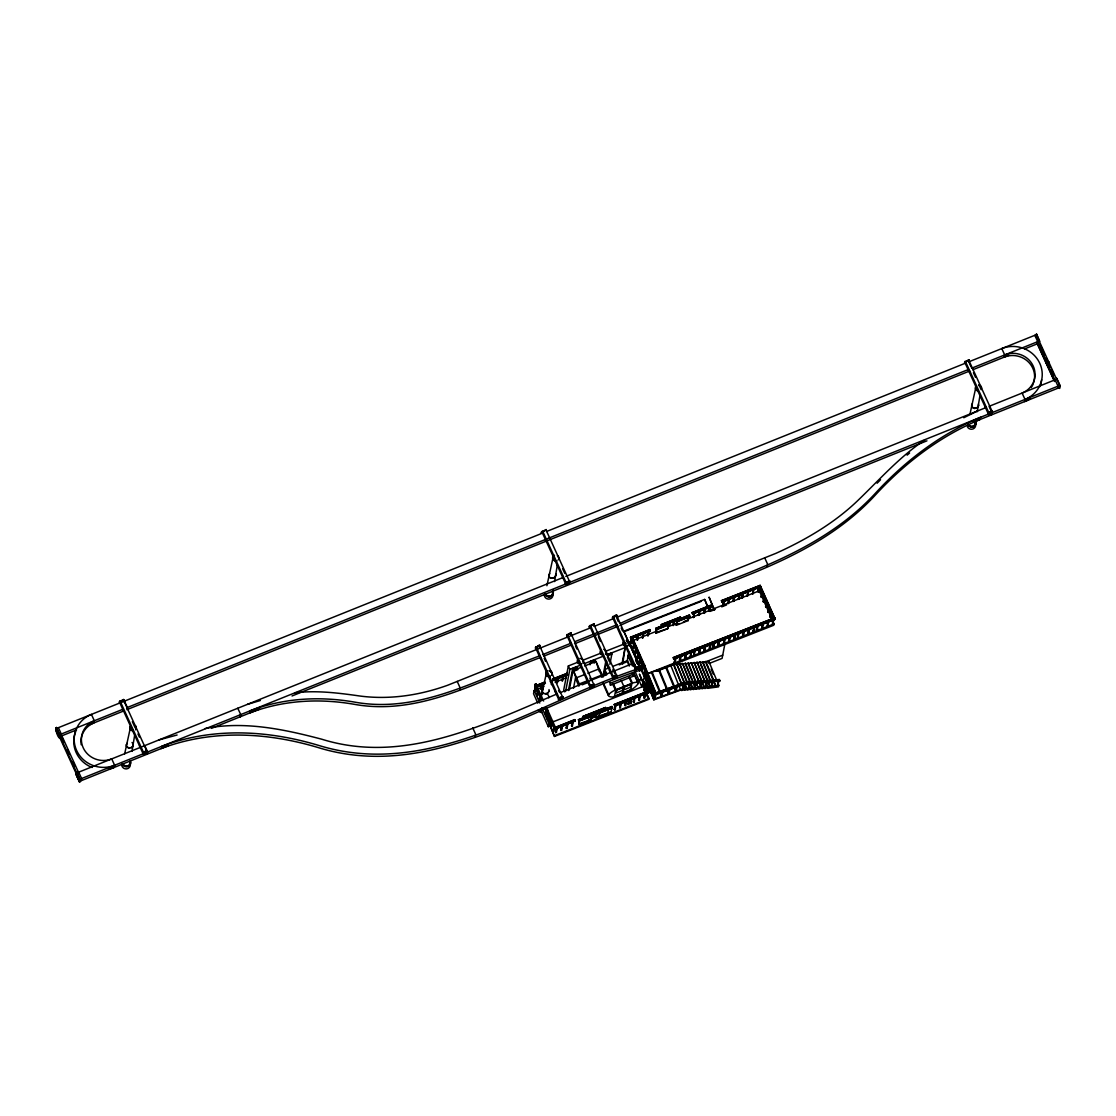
<?xml version="1.0" encoding="UTF-8"?>
<svg xmlns="http://www.w3.org/2000/svg" width="1116" height="1116" viewBox="0 0 1116 1116"><rect width="100%" height="100%" fill="white"/><g stroke="black" fill="none" stroke-linecap="round" stroke-linejoin="round"><path stroke-width="1.5" d="M644.267 674.901L654.325 699.076L655.552 693.636L654.046 698.435L655.19 694.431M131.967 751.389L134.743 734.719M552.629 593.224L553.187 589.89M554.568 581.562L557.344 564.891M977.281 411.692L980.043 395.022M55.8 730.171L56.442 727.506L59.929 735.137C60.32 743.2 54.307 729.794 56.442 727.506M59.288 737.802L59.79 735.179L56.302 727.562M79.571 782.302L76.097 774.671L76.739 772.007L80.213 779.638L79.71 782.246L76.237 774.616L76.739 772.007M168.097 745.781L79.459 781.395L79.892 779.219L1059.726 385.466L1056.824 379.105L989.083 406.336L992.138 413.157L988.134 414.315L988.483 412.501L992.319 410.967L992.138 413.157M81.189 780.698L81.608 778.522L78.706 772.16M108.461 769.091A28.904 27.495 10.9 0 0 114.209 767.431L114.627 765.255A28.904 27.495 10.9 0 1 76.613 750.44A28.904 27.495 10.9 0 1 91.414 714.393L94.316 720.755L93.897 722.931A21.678 20.632 10.9 0 0 81.217 744.763M119.789 700.96C116.887 705.772 125.522 695.882 123.276 701.225M123.206 701.629L123.625 699.425M122.802 709.316L123.36 709.818M124.434 701.127L127.336 707.488L126.917 709.664L969.637 371.028M140.211 747.455L139.486 745.865M140.602 747.078L140.114 745.99M143.169 752.198L147.186 751.04L146.838 752.84L143.001 754.388L143.169 752.198L147.005 750.649M143.001 754.388L143.42 752.17L120.207 701.322L119.9 702.954L143.113 753.802M147.228 754.165L147.647 751.989L144.745 745.628M240.247 716.779L240.679 714.603M240.317 716.751L240.735 714.575L237.778 708.241M459.68 689.953L460.099 687.777L457.211 681.416M475.207 736.379L475.625 734.188L472.724 727.841M542.39 531.132C536.364 536.838 553.438 525.078 542.571 531.523M545.403 539.488L545.431 540.2M535.903 646.694C533.113 652.121 541.023 640.626 539.572 647.378M562.129 698.407L562.436 696.775L539.628 645.759L536.322 647.057L536.001 648.703L558.809 699.718M539.321 647.392L539.739 645.188M538.861 655.078L539.572 656.668M534.69 684.568L536.015 684.052L534.69 684.568L541.539 700.22M543.827 686.633L534.173 690.427L533.546 693.678L537.759 703.122M534.759 690.72L535.359 685.503L534.759 690.72L536.015 690.344L536.894 685.768L535.638 686.145M535.945 687.554L535.638 691.25L536.894 685.768M535.415 690.469L536.015 687.414M535.638 691.25L536.238 686.033M536.754 695.184L538.303 690.344L537.703 695.561L536.754 695.184L538.303 690.344M537.033 695.826L537.633 690.609M540.66 688.53L542.195 683.69L541.609 688.907L540.66 688.53L542.195 683.69M540.939 689.158L541.539 683.941M562.673 577.46L562.701 578.172L562.715 576.163M539.698 700.025L539.028 700.29L539.921 695.714L539.321 700.932L540.576 695.449L539.977 700.667M565.421 584.184L565.77 582.371L569.606 580.836L569.439 583.026L565.421 584.184L569.258 582.636L569.606 580.836M565.603 584.561L566.021 582.357L542.808 531.495L542.502 533.127L565.714 583.989M569.007 582.664L569.327 581.018L546.115 530.17M545.054 713.682L546.603 708.841L546.003 714.059L545.054 713.682L546.603 708.841M545.333 714.324L545.933 709.106M552.211 684.722L551.262 684.359L551.862 681.304M546.101 716.04L547.649 711.199L547.049 716.416L546.101 716.04L547.649 711.199M546.394 716.681L546.993 711.464M554.443 678.486L555.015 679.77M547.328 718.788L548.877 713.947L548.277 719.164L547.328 718.788L548.277 719.164M547.621 719.415L548.877 713.947M549.923 718.467L548.667 721.773L549.267 716.556L550.216 716.946M548.667 721.773L549.267 716.556M549.337 721.522L549.644 717.825M556.577 682.267L558.112 677.426L557.512 682.643L556.577 682.267L558.112 677.426M551.527 725.456L548.319 726.711L548.946 723.461L541.902 707.725M556.856 682.908L557.456 677.691M549.616 723.879L551.151 719.039L550.565 724.256L549.616 723.879L551.151 719.039M549.895 724.521L550.495 719.304M555.963 693.343L555.252 691.739M567.221 634.376C564.431 639.803 572.341 628.294 570.89 635.06M550.955 726.879L552.211 721.396L551.611 726.614M563.706 675.975L562.757 675.599L563.706 675.975L562.157 680.816L562.464 677.133M570.639 635.074L571.057 632.856M558.53 699.899L558.879 698.1L562.715 696.579L562.548 698.769L558.53 699.899L562.366 698.393L562.715 696.579M562.157 680.816L563.413 675.347M558.697 700.29L559.13 698.072L536.322 647.057M554.485 728.664L553.229 731.984L553.829 726.767L554.778 727.144M570.178 642.746L570.89 644.351M553.229 731.984L553.829 726.767M575.242 720.922L554.554 729.25L575.242 720.922L574.684 719.639L555.405 727.423M554.471 736.434L549.184 723.363L554.471 736.434L649.08 699.23L643.806 686.173L643.639 687.038M555.88 728.734L555.447 727.2M555.824 732.612L557.093 727.13L555.824 732.612L556.131 728.915M579.567 661.537L568.337 665.945L563.775 689.66L564.78 691.906M556.493 732.347L557.093 727.13M565.617 691.348L569.857 669.335L568.337 665.945M560.846 729.892L562.394 725.051L561.794 730.269L560.846 729.892L562.394 725.051M568.421 690.539L572.661 668.526L576.888 666.824L577.404 667.968L573.178 669.67L569.272 689.995M561.125 730.534L561.725 725.316M576.344 678.821L573.289 670.423L581.38 667.229M573.498 688.293L575.772 676.435M566.147 727.799L567.695 722.959L566.426 728.441L566.802 727.548M566.426 728.441L567.026 723.224M567.095 728.176L567.974 723.6M590.141 625.379C584.073 631.028 601.245 619.394 590.308 625.755M571.448 725.721L572.996 720.88L571.727 726.363L572.103 725.456M573.289 670.423L579.33 683.927L578.911 686.103L576.149 679.923L576.567 677.733L584.658 674.552M612.935 678.96L613.116 676.77L617.12 675.64L616.771 677.454L612.935 678.96L613.354 676.756L616.674 675.445L593.865 624.444L590.559 625.741L590.238 627.373L613.047 678.389M571.727 726.363L572.327 721.145M572.396 726.097L573.275 721.522M575.2 721.131L574.684 719.639M593.559 626.076L593.977 623.858M593.084 633.749L593.796 635.353M591.606 714.686L592.178 715.956L579.009 721.145L578.479 719.653L611.931 706.484L612.503 707.767L596.084 714.421L595.553 712.929M578.967 724.535L579.455 719.834L578.967 724.535L590.866 719.848L591.647 715.788L590.727 715.412M590.015 664.829L590.671 661.439L594.898 659.737L595.428 660.881L591.201 662.583L590.671 661.439M587.281 681.011L587.142 680.844M583.166 716.305L583.696 717.797L583.166 716.305L605.611 707.474L606.183 708.758M594.242 663.127L594.898 659.737M589.848 687.582L590.197 685.768L594.033 684.261L593.865 686.452L589.848 687.582L593.684 686.061L594.033 684.261M590.015 687.958L590.448 685.754L567.639 634.739L567.319 636.371L590.127 687.386M584.631 665.959L595.972 661.495L598.385 668.442M593.447 686.089L593.754 684.443L570.946 633.442M598.818 670.995L599.236 668.819L587.895 673.283M590.852 717.853L591.368 715.161M591.773 717.727L593.321 712.887L592.722 718.104L591.773 717.727L593.321 712.887M592.066 718.369L592.666 713.152M612.935 616.409C610.145 621.835 618.055 610.34 616.604 617.092M593.865 716.904L595.414 712.064L594.814 717.281L593.865 716.904L594.814 717.281M601.482 677.231L602.012 674.999L595.972 661.495M639.161 668.121L639.468 666.489L616.66 615.474L613.354 616.771L613.033 618.417L635.841 669.419L638.045 668.554M594.158 717.546L595.414 712.064M602.863 676.701L605.793 661.453M596.084 714.421L612.503 707.767M611.945 707.809L611.163 711.869L596.042 717.811L596.544 713.124M603.7 676.156L606.644 660.909M596.042 717.811L596.823 713.766M616.66 615.474L616.353 617.106L618.417 621.751M598.72 711.882L599.292 713.166M615.893 624.793L615.92 625.504M609.894 664.299L611.847 654.129L611.331 652.986L607.104 654.687L607.62 655.831L611.847 654.129M602.361 708.953L602.933 710.236M610.061 671.846L610.089 672.557L610.591 671.637L609.476 670.423M609.713 681.988L610.452 685.21L633.135 676.282L633.553 674.106L610.87 683.02L610.452 685.21M605.611 707.474L583.124 716.514M613.381 670.549L613.298 670.911M608.68 707.976L609.252 709.246M616.771 677.454L616.953 675.264M611.931 706.484L612.461 707.99M622.184 662.848L625.113 647.601L622.7 663.992M614.163 704.531L647.182 691.557L614.163 704.531L614.693 706.023L649.038 692.534L644.253 681.513M614.693 706.023L649.08 692.311M614.274 709.302L615.809 704.461L615.223 709.678L614.274 709.302L615.223 709.678M614.553 709.943L615.809 704.461M629.089 643.89L629.48 641.895L657.059 631.042M719.848 680.816L684.889 683.801L655.022 694.682L643.29 665.875L644.63 665.387L655.831 692.896L654.98 694.905L655.845 692.91L684.359 682.518L719.318 679.518L719.848 680.816L684.847 684.024L654.98 694.905L630.498 637.348L649.777 629.563L650.349 630.833L631.07 638.617M630.61 643.276L631.865 637.808L630.61 643.276L631.865 639.97M627.248 660.602L628.88 652.121M612.921 666.336L627.513 660.602L627.304 661.676L619.199 664.871M631.837 642.174L633.093 636.692L631.837 642.174L632.214 641.281M632.507 639.747L633.093 636.692M619.854 707.865L621.11 702.383L619.854 707.865L620.161 704.168M622.547 693.427L623.886 686.438L621.207 680.565M620.51 707.6L620.817 703.903M632.898 648.382L634.153 642.9L632.898 648.382L634.139 645.062M636.845 639.454L638.394 634.613L637.794 639.831L636.845 639.454L638.394 634.613M637.138 640.096L637.724 634.878M624.876 705.131L626.411 700.304L625.811 705.521L624.876 705.131L626.411 700.304M632.381 665.694L633.386 662.667L632.284 661.453M634.892 652.846L636.427 648.005L635.841 653.223L634.892 652.846L636.427 648.005M625.155 705.772L625.755 700.555M635.171 653.488L635.771 648.27M632.395 673.074L633.135 676.282M628.043 703.889L629.591 699.048L628.992 704.266L628.043 703.889L629.591 699.048M628.336 704.531L628.936 699.313M637.166 657.952L638.715 653.111L638.115 658.328L637.166 657.952L638.115 658.328M161.011 748.627C212.361 729.041 268.412 732.277 320.166 748.166C432.576 781.563 537.466 703.708 639.287 670.437L639.747 666.294L635.911 667.8L635.562 669.614L639.58 668.484M637.445 658.58L638.715 653.111M635.283 672.041L635.743 669.851L632.8 663.504L560.037 692.743M635.729 670.005L636.162 667.787L613.354 616.771M643.974 633.163L642.439 638.003L643.695 632.535M642.439 638.003L643.025 632.786M630.177 703.052L631.712 698.211L631.112 703.429L630.177 703.052L631.712 698.211M643.095 637.752L643.402 634.055M630.456 703.694L631.056 698.476M639.454 663.043L640.989 658.203L640.389 663.42L639.454 663.043L640.989 658.203M639.733 663.685L640.333 658.468M639.398 668.107L639.747 666.294M633.344 701.797L634.892 696.97L634.293 702.187L633.344 701.797L634.892 696.97M633.637 702.438L634.237 697.221M640.04 668.665L639.538 671.288L640.361 668.54L636.566 661.049L640.361 668.54M647.447 635.283L648.996 630.442L648.396 635.66L647.447 635.283L648.996 630.442M647.726 635.925L648.326 630.707M641.728 668.149L643.276 663.309L642.677 668.526L641.728 668.149L643.276 663.309M642.007 668.791L642.607 663.574M650.307 631.056L649.777 629.563M644.657 665.541L643.332 666.057L644.699 665.317L631.865 636.608L655.79 693.12L684.317 682.741L710.948 680.453M638.645 699.718L640.193 694.877L639.594 700.095L638.645 699.718L640.193 694.877M638.938 700.36L639.538 695.142M681.011 682.769L673.673 665.108L676.756 663.978L686.772 688.07L683.69 689.2L673.841 664.229L643.946 675.054L653.85 699.858L681.723 689.716L681.555 690.581L684.638 689.465L684.471 690.33L687.54 689.214L687.372 690.079L690.455 688.963L690.288 689.841L693.371 688.712L693.203 689.59L696.286 688.46L696.119 689.339L699.202 688.209L699.035 689.088L702.104 687.958L701.936 688.837L705.019 687.721L704.852 688.586L707.935 687.47L707.767 688.335L718.523 686.856L718.816 685.336L708.8 661.244L705.717 662.36L715.733 686.452L718.816 685.336M645.146 670.325L644.532 675.543L645.201 675.306L645.815 670.088L641.951 686.898L634.906 671.162M645.815 670.088L644.936 674.664L654.994 698.839L655.873 694.264L655.608 693.608L654.715 698.197L655.552 693.636L654.046 698.435M645.355 687.358L644.113 690.678L644.713 685.461M656.041 628.182L656.599 629.452L669.781 624.276L656.557 629.675L656.041 628.182L689.493 615.028L690.023 616.52L676.854 621.696L676.324 620.203L669.753 622.979M644.113 690.678L645.662 685.838M668.707 624.514L667.926 628.573L656.013 633.26L656.515 628.559L662.751 626.857M656.013 633.26L656.515 628.559M643.946 697.639L645.494 692.799L644.895 698.016L643.946 697.639L645.494 692.799M648.577 678.947L647.322 682.253L648.605 676.784L647.057 681.611L647.726 681.36M644.239 698.267L644.839 693.05M646.108 695.142L647.657 690.302L647.057 695.519L646.108 695.142L647.057 695.519M646.387 695.77L647.657 690.302M661.216 624.639L680.453 617.078L661.216 624.639L661.788 625.909M650.726 683.731L649.833 688.307L651.395 683.48L650.112 688.949L651.395 683.48M654.143 692.352L652.888 695.645L654.171 690.176L652.623 695.003L653.292 694.766M653.85 699.858L643.946 675.054M667.898 626.592L668.428 623.886M668.777 623.649L667.814 627.611L669.07 622.128M654.325 699.076L654.994 693.859M674.65 620.677L673.115 625.518L673.701 620.301M673.115 625.518L673.994 620.942M673.771 625.267L674.078 621.57M661.774 692.785L661.188 695.84L662.737 691.013L661.453 696.482L651.409 672.334M683.034 618.892L688.712 615.906L688.209 620.594L676.31 625.281L676.798 620.594M676.854 621.696L690.023 616.52M676.31 625.281L677.091 621.221M673.199 657.659L774.699 617.79L673.199 657.659L673.729 659.151L775.229 619.282L760.219 585.384L721.48 600.603L722.01 602.096L760.526 586.751L722.01 602.096M673.729 659.151L775.271 619.059M669.195 688.67L668.317 693.245L669.865 688.419L668.582 693.887L658.552 669.74M673.673 665.108L673.841 664.229M674.204 662.067L675.752 657.226L674.496 662.709L674.873 661.816M674.496 662.709L675.096 657.491M675.152 662.444L676.045 657.868M676.589 664.857L679.672 663.727L689.674 687.833L686.605 688.949L676.756 663.978M679.505 659.988L681.053 655.148L680.453 660.365L679.505 659.988L681.053 655.148M679.797 660.63L680.397 655.413M688.209 620.594L688.712 615.906M686.173 680.662L679.672 663.727M689.493 615.028L680.676 618.696M676.031 687.596L675.445 690.651L677.007 685.824L676.394 691.041L666.35 666.894M676.603 686.703L675.724 691.292L665.68 667.145M692.115 612.698L711.394 604.914L711.924 606.406L692.687 613.967L692.115 612.698L709.748 605.765M682.406 664.355L685.489 663.239L695.505 687.33L692.422 688.446L682.574 663.49L679.505 664.606M692.687 613.967L692.157 612.475M684.805 657.896L686.354 653.055L685.754 658.273L684.805 657.896L686.354 653.055M685.098 658.538L685.698 653.32M693.441 617.525L694.71 612.042L693.441 617.525L693.747 613.842M685.489 663.239L685.322 664.104L688.405 662.988L698.253 687.944L701.336 686.828L691.32 662.737L688.237 663.853L697.584 686.34M680.648 690.106L670.73 665.303L656.431 671.121M683.466 683.466L682.852 688.698L683.466 683.466L684.136 683.229L683.522 688.446L684.401 683.871M688.237 663.853L688.405 662.988M690.399 656.459L691.655 650.977L690.399 656.459L690.706 652.762M689.018 664.996L689.186 664.118M691.055 656.194L691.655 650.977M698.463 614.804L700.011 609.964L699.411 615.181L698.463 614.804L700.011 609.964M698.742 615.446L699.341 610.229M692.394 650.307L693.008 651.367M691.153 663.601L694.236 662.486L704.252 686.577L701.169 687.707L691.32 662.737M686.605 688.949L686.772 688.07M693.734 655.148L694.989 649.665L693.734 655.148L694.04 651.451M694.389 654.883L694.989 649.665M644.002 676.268L623.844 631.182L704.628 599.418L709.344 611.275L710.892 606.434M689.562 683.62L688.67 688.195L689.283 682.964M690.232 683.369L689.339 687.944L689.66 684.248M700.736 679.421L694.236 662.486M705.591 608.513L704.043 613.354L704.642 608.136M689.674 687.833L689.507 688.698L692.59 687.582L682.574 663.49M704.043 613.354L704.935 608.778M704.712 613.102L705.019 609.406M699.035 653.055L700.29 647.587L699.035 653.055L699.341 649.373M696.97 663.113L700.053 661.983L710.069 686.075L706.986 687.205L697.137 662.234L694.068 663.35M692.422 688.446L692.59 687.582M699.69 652.804L699.997 649.107M694.236 687.051L695.784 682.225L694.501 687.693L694.905 686.8M709.943 606.058L709.065 610.633L710.613 605.793L709.344 611.275M700.053 661.983L699.885 662.862L702.968 661.732L712.817 686.703L715.9 685.587L705.884 661.481L702.801 662.611L710.153 680.272M698.421 687.079L695.338 688.195L695.505 687.33M711.394 604.914L711.924 606.406M704.043 650.335L705.591 645.494L704.991 650.712L704.043 650.335L705.591 645.494M704.336 650.977L704.935 645.759M702.801 662.611L702.968 661.732M701.615 681.723L700.332 687.191L700.946 681.974M705.717 662.36L705.884 661.481M701.169 687.707L701.336 686.828M709.344 648.256L710.892 643.416L710.292 648.633L709.344 648.256L710.892 643.416M709.636 648.898L710.236 643.681M708.507 662.764L708.8 661.244M697.137 662.234L707.153 686.326L704.084 687.456L704.252 686.577M712.971 647.587L714.226 642.105L712.971 647.587L713.277 643.89M713.626 647.322L714.226 642.105M706.763 681.471L706.149 686.689L707.432 681.234M724.326 600.827L722.777 605.653L724.033 600.185M706.986 687.205L707.153 686.326M722.777 605.653L723.377 600.45M723.433 605.402L723.74 601.705M716.946 640.696L717.56 641.756M718.941 645.271L719.527 640.012L718.941 645.271L717.979 644.853L718.578 641.812L717.993 644.895M712.985 685.824L709.902 686.954L710.069 686.075M718.285 645.522L719.15 640.919M713.264 680.732L711.98 686.201L712.594 680.969M728.078 603.575L728.678 598.357L729.334 598.092L728.078 603.575L729.627 598.734L728.678 598.357M724.828 637.933L723.573 643.416L724.172 638.199M723.587 643.444L724.451 638.826M725.107 638.575L724.228 643.151L724.535 639.454M715.733 686.452L715.9 685.587M733.086 600.854L734.635 596.014L734.035 601.231L733.086 600.854L734.635 596.014M724.772 644.504L722.108 658.384L709.232 663.448M733.379 601.496L733.979 596.279M718.425 680.467L717.811 685.698L719.095 680.23M719.806 681.025L719.318 679.518M728.595 640.724L730.143 635.883L728.874 641.323L729.264 640.458M728.888 641.351L730.129 635.855L729.543 641.1M738.387 598.776L739.936 593.935L739.336 599.153L738.387 598.776L739.936 593.935M738.68 599.404L739.28 594.186M740.675 593.266L741.247 594.535M741.722 597.465L743.27 592.624L742.67 597.841L741.722 597.465L743.27 592.624M733.896 638.631L735.444 633.79L734.844 639.008L733.896 638.631L735.444 633.79M734.188 639.273L734.774 634.055M742.014 598.092L742.614 592.875M736.183 633.135L736.797 634.181M739.057 633.121L737.523 637.961L738.122 632.744M737.523 637.961L738.401 633.386M738.178 637.696L738.485 634.014M748.864 591.173L747.915 590.796L748.864 591.173L747.315 596.014L747.622 592.317M747.315 596.014L748.571 590.531M742.531 635.241L744.079 630.4L742.824 635.883L743.2 634.976M742.824 635.883L743.423 630.666M743.479 635.618L744.358 631.042M752.616 593.921L753.872 588.453L752.616 593.921L752.923 590.238M753.272 593.67L753.579 589.973M747.832 633.163L749.38 628.322L748.125 633.79L748.501 632.898M748.125 633.79L748.71 628.573M748.78 633.539L749.659 628.95M758.685 591.41L759.633 591.787L757.625 591.201L759.173 586.36L758.587 589.415M757.917 591.843L758.517 586.625M760.219 585.384L721.438 600.827M758.964 592.052L759.564 586.835L758.573 591.578L757.625 591.201M759.633 591.787L760.219 588.746M753.133 631.07L754.681 626.229L754.081 631.447L753.133 631.07L754.681 626.229M753.426 631.712L754.011 626.495M761.252 597.158L762.507 591.675L761.252 597.158L762.493 593.838M767.194 566.384L767.613 564.194L764.711 557.847M756.467 629.759L758.015 624.918L757.415 630.135L756.467 629.759L758.015 624.918M756.76 630.4L757.359 625.183M763.246 601.622L764.781 596.781L764.195 601.998L763.246 601.622L764.781 596.781M763.525 602.249L764.125 597.032M766.329 602.012L767.348 602.514L766.329 602.012L765.799 607.355L767.055 604.049M761.768 627.68L763.316 622.84L762.716 628.057L761.768 627.68L763.316 622.84M765.799 607.355L767.278 602.389M762.061 628.308L762.647 623.091M766.985 603.909L765.729 607.23M767.724 611.694L769.273 606.853L768.673 612.07L767.724 611.694L769.273 606.853M768.003 612.321L768.603 607.104M767.362 626.229L768.617 620.747L767.362 626.229L767.655 622.533M768.017 625.964L768.617 620.747M770.012 616.785L771.547 611.959L770.947 617.162L770.012 616.785L771.547 611.959M770.291 617.427L770.891 612.21M773.834 617.05L773.235 622.268L772.286 621.891L773.834 617.05L772.663 624.151L773.918 618.669L773.541 619.561M772.663 624.151L773.165 617.315M687.902 618.92L759.298 590.852L774.058 623.886L773.807 625.225L656.919 671.176M965.103 361.277C962.187 366.09 970.836 356.185 968.576 361.542M968.507 361.947L968.925 359.729M968.102 369.619L968.827 371.21M968.13 370.331L968.73 369.759L969.232 370.833M985.512 407.759L984.786 406.182M988.302 414.692L988.734 412.488L965.521 361.626L965.201 363.272L988.413 414.12M991.719 412.794L992.026 411.162L968.827 360.301M991.566 414.873L992.319 410.967M1029.831 398.83A28.904 27.495 10.9 0 1 1024.586 401.607L1025.004 399.416A28.904 27.495 10.9 0 0 1039.805 363.384A28.904 27.495 10.9 0 0 1001.791 348.569L1004.693 354.916L1004.274 357.106A21.678 20.632 10.9 0 1 1027.431 361.054A21.678 20.632 10.9 0 1 1033.611 382.76M1036.108 336.781L1036.541 334.605L968.772 361.835M1046.138 362.128L1045.999 362.909L1048.928 361.724M1057.591 388.34L1058.024 386.15L1055.108 379.803M1059.726 385.466L1059.307 387.643L973.794 422.015M1056.713 378.198L1060.2 385.829L1059.698 388.438L1058.303 385.397M124.657 753.886L130.46 727.395M546.896 585.719L553.062 557.568M541.302 696.384L546.38 673.199M969.957 414.203L975.761 387.698M654.98 694.905L655.831 692.91M126.317 744.916L127.071 743.284M126.526 746.353L129.247 748.236L132.539 746.911L133.306 745.279M548.919 575.089L549.672 573.457M971.618 405.234L972.385 403.601M978.606 405.596L977.839 407.228L974.561 408.554L971.813 406.796L971.645 405.094M542.223 690.72L543.004 689.102M549.212 691.139L546.952 693.789L543.492 693.385M633.567 672.474L638.24 682.741A5.985 1.521 -24.5 0 1 638.24 683.438L638.185 683.55A24.566 6.25 -24.5 0 1 632.256 689.242L612.949 696.998A24.566 6.25 -24.5 0 1 608.387 695.519L603.686 685.182M608.373 695.449A5.985 1.521 -24.5 0 1 608.652 694.64L608.82 694.431A10.923 2.776 -24.5 0 1 614.693 690.232L633.023 682.866A10.923 2.776 -24.5 0 1 638.143 682.643L638.24 682.741M877.12 483.214L880.538 479.754M907.127 455.161L909.596 453.026M924.745 440.011C899.105 457.155 878.766 480.55 856.6 501.698C833.206 523.795 805.18 540.102 776.011 553.299L617.329 617.064M131.088 747.818L132.567 746.785M549.128 576.526L550.188 577.879L553.662 578.13L555.908 575.451L555.712 573.889M548.458 692.645L545.166 693.943M963.792 417.747L977.574 410.953M980.699 417.231C939.839 434.305 904.323 461.55 874.609 494.109C807.705 565.631 705.438 583.347 620.231 623.425M980.267 419.407C939.407 436.482 903.904 463.726 874.191 496.299C807.287 567.821 705.019 585.523 619.812 625.602M119.97 701.336L123.792 699.802M965.27 361.654L969.107 360.119M1036.429 333.698L1039.763 341.384M543.366 532.778L56.693 728.357L56.274 730.534L59.176 736.895L59.594 734.719L122.621 709.385M546.603 531.481L965.535 363.132M127.336 707.488L968.437 369.494M971.673 368.196L1039.442 340.966L1036.541 334.605M545.501 539.837L546.519 540.702L546.031 539.614M76.599 729.892L60.878 736.211L61.31 734.021L58.395 727.674M89.182 724.828L123.778 710.934M972.831 369.745L1008.99 355.209M1024.711 348.889L1037.294 343.84L1037.713 341.649L1034.811 335.302M562.562 577.725L76.99 772.858L76.558 775.034L79.459 781.395M565.798 576.428L986.209 407.493M569.774 581.213L565.77 582.371M992.487 411.344L988.483 412.501M142.82 753.998L145.387 752.979M988.134 414.315L991.971 412.78M80.213 779.638L76.599 772.063M211.426 728.371L259.707 708.967M292.015 695.979L926.936 440.834M591.438 627.471L447.809 685.196C418.57 695.742 387.085 700.304 356.227 695.491C335.888 692.673 315.284 690.316 294.777 692.827M594.675 626.174L614.079 618.376M539.349 655.929C481.038 677.942 420.983 713.501 356.102 702.369C320.669 695.979 283.882 697.793 250.068 710.822M542.585 654.632L570.081 643.583M574.935 641.63L616.981 624.737M540.549 657.464C481.68 679.532 421.178 715.761 355.683 704.559C320.25 698.156 283.464 699.969 249.649 712.998M543.785 656.152L571.28 645.104M574.517 643.806L618.18 626.257M556.8 694.04C482.712 725.274 403.643 764.753 321.757 739.211C283.91 729.236 244.278 720.838 205.177 728.511M632.423 665.68L635.06 664.606M639.705 668.261C537.898 701.532 432.994 779.387 320.585 745.99C268.844 730.087 212.779 726.865 161.429 746.451M536.071 647.085L539.921 645.564M567.388 634.753L571.239 633.246M613.102 616.799L616.953 615.279M593.67 635.185L593.712 633.888M625.337 631.21L701.266 601.357M630.498 637.348L649.735 629.773M758.796 587.267L760.219 586.57M692.729 613.744L711.966 606.183M655.999 628.392L661.844 626.09M759.843 587.476L759.954 585.481L775.229 619.282M631.112 638.394L650.349 630.833M727.785 602.933L728.734 603.31M747.023 595.372L747.971 595.749M668.428 626.578L676.533 623.384M582.775 660.267L602.04 652.707M605.249 651.437L626.104 643.235M693.162 616.883L694.11 617.26M630.331 642.635L631.279 643.011M655.734 632.619L667.926 628.573M676.017 624.639L679.002 623.467M683.466 621.724L687.93 619.966M710.362 611.317L715.23 609.406M721.717 606.853L726.586 604.942M569.857 669.335L581.087 664.913M584.296 663.657L603.547 656.082M606.755 654.827L626.006 647.252M760.959 596.516L761.907 596.893M535.248 685.838L544.873 682.057M552.769 678.947L567.193 673.283M536.81 685.419L544.831 682.281M552.727 679.17L567.151 673.492M632.605 647.74L633.553 648.117M573.08 671.497L577.935 669.586M545.445 683.327L535.778 687.33L543.799 684.178M553.341 680.23L567.765 674.552M550.216 681.653L567.723 674.775M555.084 682.197L566.356 677.775M561.864 680.188L562.813 680.565M638.994 653.739L638.045 653.362M767.166 604.412L768.492 603.895L767.124 604.635M609.685 667.605L604.83 669.516L606.783 673.911M766.19 606.462L765.52 606.713L766.469 607.09M609.573 670.758L610.522 672.013M579.33 683.927L587.672 680.634L586.57 679.421M590.671 679.463L602.012 674.999L599.236 668.819M582.147 684.833L587.002 682.922M559.13 698.072L562.436 696.775M590.448 685.754L593.754 684.443M636.162 667.787L639.468 666.489M562.896 696.97L558.879 698.1M594.214 684.638L590.197 685.768M617.12 675.64L613.116 676.77M639.928 666.684L635.911 667.8M644.699 665.317L643.374 665.834L630.54 637.124M614.037 678.082L616.604 677.063M546.324 710.529L547.649 709.999L546.282 710.739M772.37 623.509L773.318 623.886M774.058 623.886L644.253 674.929L629.48 641.895M549.156 714.575L548.207 714.198M639.928 679.574L639.259 679.839L640.207 680.216M642.202 684.68L641.547 684.931L642.495 685.308M548.946 723.461L648.41 684.359M704.963 662.123L722.736 655.134M644.867 688.753L649.693 686.856M643.82 690.037L644.769 690.413M556.996 726.795L574.642 719.862M647.936 690.93L646.987 690.553M598.622 710.808L598.246 711.701M600.059 710.236L600.994 710.613M603.268 708.981L604.216 709.357M578.437 719.862L584.296 717.56M591.717 714.645L596.53 712.747M605.751 709.12L610.424 707.279M616.102 705.103L615.153 704.726M605.709 709.511L611.01 707.432M592.219 715.747L579.051 720.922L578.479 719.653M552.95 731.343L553.899 731.719M589.513 719.36L588.564 718.983M578.674 723.893L590.866 719.848M595.763 717.183L611.163 711.869M554.638 735.556L649.247 698.365M653.99 699.202L683.857 688.321M644.378 665.847L643.974 666.74M247.431 704.363L260.335 700.513M158.891 739.936L177.095 734.998M976.402 408.135L972.915 407.884L971.841 406.67M553.689 577.99L550.202 577.753M714.282 680.16L719.276 679.742M127.615 747.567L129.275 748.111M132.037 742.503L133.083 743.842M542.432 692.171L543.478 693.524M545.961 539.991L546.519 540.702M616.45 625.295L616.604 626.383M593.642 634.251L594.2 634.976M570.736 643.248L571.28 643.974M539.419 655.58L539.963 656.292M1056.726 379.524L1039.345 341.412L1037.615 342.11L1055.011 380.207M1037.294 337.813L1038.257 339.934M1039.791 344.244L1044.66 354.916M1046.055 357.971L1050.226 367.108M1051.607 370.163L1053.699 374.725M1037.364 343.421L1054.76 381.519M1037.196 343.616L1054.118 380.709M1025.004 399.416L1022.103 393.069A21.678 20.632 10.9 0 0 1033.207 366.034A21.678 20.632 10.9 0 0 1004.693 354.916M969.358 363.105L971.087 366.927M973.431 372.73L975.537 377.348M979.053 385.062L981.173 389.679M633.553 673.171L638.24 683.438M629.731 677.175L632.409 683.034M629.075 677.398L631.754 683.271M562.687 568.783L564.794 573.415M613.34 683.731L616.018 689.59M612.67 684.024L615.348 689.897M603.296 682.908L608.652 694.64M572.661 668.526L573.178 669.67M123.513 699.997L146.726 750.845M132.344 721.661L135.162 727.827M137.966 733.993L139.374 737.076M114.627 765.255L111.726 758.894A21.678 20.632 10.9 0 1 83.212 747.79A21.678 20.632 10.9 0 1 94.316 720.755M60.989 735.793L63.765 741.889M67.253 749.506L69.332 754.081M72.819 761.698L74.898 766.273M59.274 736.476L76.655 774.588M55.94 730.115L59.413 737.746M721.48 600.603L722.052 601.887M704.628 599.418L710.013 611.456M680.453 617.078L680.983 618.571L680.411 617.288M669.209 622.993L669.74 624.486M621.193 627.931L622.575 631.014M626.718 640.291L629.215 645.983M635.702 660.393L637.083 663.49M644.211 681.723L649.038 692.534M644.309 688.558L648.41 697.709M627.876 655.427L632.102 664.871M627.513 660.602L629.48 664.996M627.959 663.141L629.271 666.071M633.972 698.253L633.4 696.97L633.93 698.463M598.385 636.887L600.464 641.533M607.369 656.989L609.448 661.635M612.907 669.363L614.972 673.994M590.559 625.741L613.354 676.756M604.621 670.604L606.574 674.999M599.892 671.846L600.84 673.966M608.443 708.437L607.955 713.138L607.662 712.496M575.479 645.899L576.86 648.982M590.462 679.546L589.876 678.11M599.752 711.855L599.25 716.556L598.971 715.914M590.406 714.784L589.457 714.407L589.736 715.049M544.162 658.217L545.543 661.314M559.144 691.864L558.558 690.441M536.015 684.052L543.604 701.015M546.38 707.167L555.921 728.511M545.054 707.697L554.554 729.25M534.173 690.427L539.795 703.01M540.576 709.413L548.319 726.711M711.171 669.195L713.18 674.008M700.555 664.466L706.567 678.919M707.907 682.127L709.902 686.954M702.745 684.234L704.084 687.456M685.991 665.708L692.004 680.174M693.329 683.383L695.338 688.195M684.359 682.518L684.847 684.024M669.865 688.419L669.251 693.636L659.221 669.488M662.737 691.013L662.123 696.245L652.079 672.083M985.414 406.308L985.833 407.759M632.912 661.593L632.884 663.588M555.88 691.878L556.284 693.329M978.411 404.02L978.579 405.722M555.684 574.015L555.88 575.591M548.933 574.963L549.114 576.665M133.111 743.716L133.278 745.418M126.331 744.79L126.513 746.492M549.03 689.576L549.184 691.278M542.25 690.595L542.404 692.297M1041.66 379.691A28.904 27.495 10.9 0 1 1039.861 386.652M1033.137 384.03A21.678 20.632 10.9 0 1 1031.212 387.615M92.126 767.487A28.904 27.495 10.9 0 1 75.721 731.538M975.705 421.332A4.338 4.129 10.9 0 1 973.487 426.73A4.338 4.129 10.9 0 1 967.781 424.512M975.286 423.508A4.338 4.129 10.9 0 1 973.068 428.921A4.338 4.129 10.9 0 1 967.363 426.689M978.118 391.005A3.153 2.999 10.9 0 1 975.928 386.206M978.802 385.048A3.153 2.999 10.9 0 1 981.592 388.41M975.468 421.43A4.073 3.878 10.9 0 1 973.375 426.507A4.073 3.878 10.9 0 1 968.018 424.415M975.482 421.29A4.073 3.878 10.9 0 1 973.403 426.368A4.073 3.878 10.9 0 1 968.046 424.289M975.049 421.597A3.613 3.446 10.9 0 1 969.609 425.67M978.16 390.6A2.72 2.581 10.9 0 1 976.277 386.457M978.76 385.466A2.72 2.581 10.9 0 1 981.159 388.368M552.992 591.201A4.338 4.129 10.9 0 1 550.774 596.6A4.338 4.129 10.9 0 1 545.068 594.382M552.922 595.498A4.338 4.129 10.9 0 1 548.137 599.069A4.338 4.129 10.9 0 1 544.315 594.437M556.996 560.79A3.153 2.999 10.9 0 1 552.852 559.186A3.153 2.999 10.9 0 1 554.471 555.252M557.595 555.642A3.153 2.999 10.9 0 1 558.265 559.841M552.755 591.299A4.073 3.878 10.9 0 1 550.676 596.362A4.073 3.878 10.9 0 1 545.319 594.284M552.783 591.159A4.073 3.878 10.9 0 1 550.69 596.237A4.073 3.878 10.9 0 1 545.347 594.144M552.35 591.452A3.613 3.446 10.9 0 1 550.495 595.972A3.613 3.446 10.9 0 1 545.724 594.117M555.461 560.469A2.72 2.581 10.9 0 1 553.564 556.326M557.358 555.838A2.72 2.581 10.9 0 1 558.237 556.898M130.405 761.014A4.338 4.129 10.9 0 1 128.173 766.427A4.338 4.129 10.9 0 1 122.467 764.209M129.972 763.205A4.338 4.129 10.9 0 1 126.666 768.882A4.338 4.129 10.9 0 1 121.714 764.265M132.79 730.827A3.153 2.999 10.9 0 1 130.6 726.028M132.804 730.701A3.153 2.999 10.9 0 1 130.614 725.902M130.154 761.112A4.073 3.878 10.9 0 1 128.075 766.19A4.073 3.878 10.9 0 1 122.718 764.097M130.028 763.051A3.613 3.446 10.9 0 1 123.123 763.944M132.86 730.283A2.72 2.581 10.9 0 1 130.963 726.153M134.757 725.665A2.72 2.581 10.9 0 1 135.845 728.05M627.318 646.178A3.153 2.999 10.9 0 1 623.551 641.56M626.439 640.417A3.153 2.999 10.9 0 1 628.587 645.229M627.164 645.662A2.72 2.581 10.9 0 1 623.928 641.686M626.411 640.696A2.72 2.581 10.9 0 1 628.782 643.611M581.631 664.006A3.153 2.999 10.9 0 1 577.502 662.36A3.153 2.999 10.9 0 1 579.148 658.454M580.752 658.259A3.153 2.999 10.9 0 1 582.901 663.071M581.45 663.629A2.72 2.581 10.9 0 1 578.214 659.64M580.697 658.663A2.72 2.581 10.9 0 1 583.082 661.579M602.933 655.204A3.153 2.999 10.9 0 1 600.785 650.391M603.672 649.261A3.153 2.999 10.9 0 1 605.821 654.074M602.975 654.799A2.72 2.581 10.9 0 1 601.119 650.642M604.914 650.182A2.72 2.581 10.9 0 1 605.472 653.823M602.849 676.966A10.923 2.776 -24.5 0 1 603.463 676.505M604.872 675.529A10.923 2.776 -24.5 0 1 605.653 675.054M541.846 712.538A4.338 4.129 10.9 0 1 538.372 710.013M541.916 700.527A4.338 4.129 10.9 0 1 542.795 693.441M547.091 693.999A4.338 4.129 10.9 0 1 548.793 697.821M547.803 670.911A3.153 2.999 10.9 0 0 546.156 674.817A3.153 2.999 10.9 0 0 550.286 676.463A3.153 2.999 10.9 0 1 546.547 671.72M552.155 674.092A3.153 2.999 10.9 0 0 549.407 670.716A3.153 2.999 10.9 0 1 551.583 675.389M541.902 712.161A4.073 3.878 10.9 0 1 539.949 711.38M550.132 675.947A2.72 2.581 10.9 0 1 546.896 671.971M549.379 670.995A2.72 2.581 10.9 0 1 551.75 673.911M623.746 686.912L622.602 693.078L623.872 686.87L615.725 690.12L614.525 696.328L630.68 689.827L631.879 683.634L623.746 686.912M551.262 721.578L552.587 721.062L551.262 721.578M586.374 715.035L586.904 716.528L586.374 715.035M616.618 690.093L616.06 693.008L622.393 690.469L622.965 687.54L616.618 690.093M624.5 686.926L623.942 689.841L630.275 687.303L630.847 684.373L624.5 686.926M635.102 647.322L636.427 646.806L635.102 647.322M627.945 699.118L628.475 700.611L627.945 699.118M638.812 655.636L640.138 655.12L638.812 655.636M639.482 674.315L647.712 693.05L639.482 674.315M709.134 597.311L714.393 610.006L709.134 597.311M711.673 642.523L712.203 644.03L711.673 642.523M730.91 634.962L731.44 636.455L730.91 634.962M758.894 585.9L773.89 619.798L758.894 585.9M755.462 625.351L755.992 626.843L755.462 625.351M765.66 601.078L766.985 600.548L765.66 601.078M61.24 734.481L59.525 735.179L76.906 773.276L78.636 772.579L61.24 734.481M543.436 708.325L543.06 709.218L543.436 708.325M135.664 729.669A3.153 2.999 10.9 0 0 134.994 725.47A3.153 2.999 10.9 0 1 135.692 729.543"/></g></svg>
